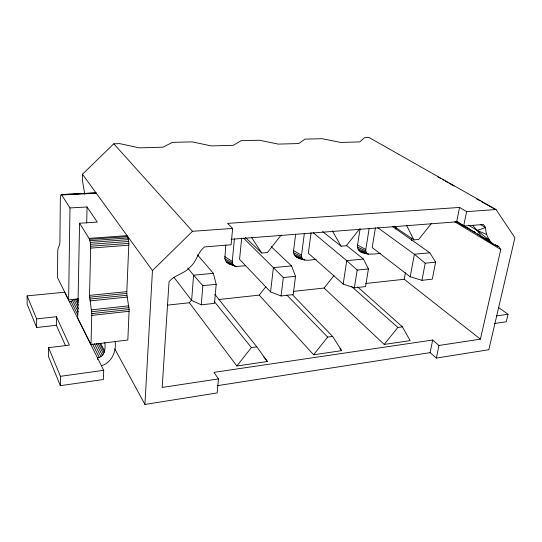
<?xml version="1.0" encoding="UTF-8"?>
<svg xmlns="http://www.w3.org/2000/svg" width="542" height="542" viewBox="0 0 542 542"><rect width="100%" height="100%" fill="white"/><g stroke="black" fill="none" stroke-linecap="round" stroke-linejoin="round"><path stroke-width="0.81" d="M316.122 259.239C311.867 259.516 301.081 263.019 301.521 255.187L304.326 233.555M79.566 223.223L77.723 318.032L91.015 344.61L127.837 340.01L129.152 309.523L126.936 295.255L126.814 291.637L128.861 243.365L128.461 239.618L127.106 235.662L89.078 238.378L79.566 223.223L97.262 222.098L87.059 206.983L69.972 207.932L61.449 194.564L60.799 195.154L60.338 198.853L59.911 241.597C60.304 245.133 57.364 247.918 57.743 251.447L57.513 277.646L68.624 299.855L78.427 298.866M27.1 295.878L36.639 318.886L56.429 316.731L69.41 345.105L48.577 347.679L48.536 356.677L60.345 385.674L103.393 379.508L103.698 370.322L64.647 292.226L27.1 295.878L27.154 304.184L36.653 327.503L56.354 325.275L65.535 345.694M56.354 325.275L56.429 316.731M60.345 385.674L60.453 376.317L48.577 347.679M68.624 299.855L69.972 207.932M217.681 385.613L430.118 352.632L436.364 358.072L488.816 349.726L514.9 237.742L496.052 209.537L369.149 137.553L364.556 137.661L359.732 141.916L340.674 142.431L322.056 138.705L304.963 139.125L298.737 143.555L278.297 144.104L259.435 140.236L241.095 140.683L233.277 145.317L211.305 145.906L192.2 141.882L172.478 142.363L162.837 147.207L139.152 147.844L119.823 143.65L113.793 143.799L82.479 174.239L82.357 180.079L84.728 194.09M86.693 223.026L87.059 206.983M91.015 344.61L91.781 313.608L89.525 295.37L90.697 246.244L90.304 242.423L89.078 238.378M97.397 359.461L97.445 357.822C104.83 357.022 105.636 348.364 104.816 342.551M380.43 253.29C373.79 254.34 356.629 256.251 357.537 245.113L360.118 228.609M368.641 254.205C366.5 253.785 365.416 251.454 365.803 249.435L369.143 228.643M115.134 341.264C116.523 351.399 111.848 362.388 101.632 365.735M495.192 244.544L498.735 246.542L500.781 249.503L480.402 339.17L438.966 345.457L432.672 340.024L213.948 372.368L218.473 378.905L217.146 392.957L144.924 404.447L152.458 270.546L82.479 174.239M197.41 254.794L213.365 273.324L216.19 284.32L214.503 303.351L201.265 304.821L191.638 300.451L193.575 275.2L187.789 268.073M201.265 304.821L202.837 285.668L193.575 275.2L213.365 273.324M245.675 265.749L235.987 266.461L228.331 263.507L226.692 262.335L224.828 258.764L225.797 245.025M496.052 209.537L466.615 211.644L459.555 207.437L227.572 223.392L232.647 228.419L231.102 244.774L204.524 246.915C197.667 252.206 196.699 261.678 189.93 267.24C184.138 273.961 174.565 274.902 169.036 281.718L162.18 387.449L218.473 378.905M234.659 266.02L232.762 264.15L232.261 261.386L234.408 238.859M241.671 238.06L239.564 259.327L270.566 291.914L281.061 295.959L293.202 294.611L295.539 276.305L291.549 265.898L271.278 246.732M270.566 291.914L273.385 267.626L243.622 238.189M281.061 295.959L283.303 277.545L273.385 267.626L291.549 265.898M304.78 260.106C300.099 258.839 292.49 257.179 293.595 250.648L295.661 234.137M311.067 232.755L308.351 253.229L343.181 284.062L354.366 287.822L365.545 286.582L368.431 268.947L363.472 259.076L346.311 245.282M343.181 284.062L346.738 260.661L313.215 232.728M354.366 287.822L357.171 270.085L346.738 260.661L363.472 259.076M375.423 227.843L372.191 247.565L410.206 276.813L421.954 280.316L432.286 279.171L435.626 262.165L429.847 252.775L392.53 226.529M395.768 229.009L396.053 227.369M480.402 339.17L404.23 279.279L405.436 272.68M411.297 240.519L411.751 238.046M410.206 276.813L414.386 254.239L377.727 227.674M421.954 280.316L425.226 263.216L414.386 254.239L429.847 252.775M430.118 352.632L432.672 340.024M498.735 246.542C490.225 244.51 485.625 235.851 485.585 227.579L483.437 224.476L463.634 226.068L456.642 221.82L459.555 207.437M436.364 358.072L438.966 345.457M463.634 226.068L466.615 211.644M498.457 307.456L508.03 314.279L506.235 321.812L494.69 323.466M95.101 193.467L95.866 192.877L96.286 193.25L61.822 194.944M167.498 305.139L189.361 302.754L191.401 300.139M281.156 235.018L267.409 252.552L261.759 253.039L245.363 237.471M218.927 299.523L259.218 295.119L265.926 286.582M236.868 365.979L251.386 347.578L256.806 346.833L267.416 361.514L236.868 365.979L189.361 302.754M359.522 229.022L346.304 245.743L341.135 246.19L322.619 231.59M293.364 291.393L324.109 288.032L334.048 275.471M313.601 354.759L327.646 337.097L332.625 336.413L341.684 350.654L313.601 354.759L259.218 295.119M431.303 223.595L418.641 239.496L413.892 239.903L393.675 226.177M384.224 344.434L397.821 327.463L402.408 326.833L410.131 340.64L384.224 344.434L324.109 288.032M152.458 270.546L192.518 231.298L232.647 228.419M69.41 301.758L71.036 301.399L73.854 299.679L78.482 308.716M60.453 376.317L103.698 370.322M496.452 315.884L508.03 314.279M91.794 315.397L129.145 311.277M91.645 311.711L129.023 307.66M365.687 283.486L404.23 279.279M91.781 313.608L129.152 309.523M91.395 309.841L128.759 305.83M89.681 299.048L126.936 295.255M89.925 300.912L127.194 297.077M89.525 295.37L126.814 291.637M89.545 297.165L126.808 293.398M202.837 285.668L216.19 284.32M283.303 277.545L295.539 276.305M357.171 270.085L368.431 268.947M425.226 263.216L435.626 262.165M90.717 248.114L128.854 245.201M231.129 239.293L456.642 221.82M90.555 244.306L128.725 241.461M90.697 246.244L128.861 243.365M90.304 242.423L128.461 239.618M89.538 239.354L127.621 236.61M89.958 240.736L128.088 237.958M61.449 194.564L95.866 192.877M61.104 194.639L95.46 192.952M360.152 251.59L367.537 253.785M363.655 252.301L367.551 253.527M358.831 250.485L366.649 253.046M228.331 263.507L235.987 266.461M296.67 257.328L303.567 259.679M295.194 256.19L302.585 258.913M357.91 248.961L366.04 252.023M294.143 254.625L301.88 257.857M226.692 262.335L233.561 265.234M486.56 234.456L477.102 230.384L468.464 225.187M357.469 247.132L365.748 250.79M225.492 260.722L232.762 264.15M293.601 252.735L301.521 256.59M357.537 245.113L365.803 249.435M224.828 258.764L232.315 262.836M472.461 230.892L457.59 222.003M473.904 231.705L475.354 232.518M490.225 241.739L455.93 221.312M437.936 176.922L440.863 178.582M442.326 179.416L443.79 180.249M445.253 181.082L447.448 182.329M448.911 183.155L454.033 186.069M476.56 198.86L480.11 200.872M481.533 201.678L491.479 207.329M492.895 208.135L495.029 209.341M293.595 250.648L301.521 255.187M480.497 224.625L485.585 227.579L477.102 230.384L472.773 225.499M457.712 221.888L459.128 222.735M467.604 227.83L469.013 228.683M473.959 231.651L475.375 232.504M496.608 245.269L498.023 246.122M454.684 221.773L500.781 249.503M493.396 244.252L479.833 235.594M224.734 256.61L232.261 261.386M477.333 233.819L478.579 234.706M351.25 286.203L397.821 327.463M357.659 286.921L402.408 326.833M286.779 294.997L327.646 337.097M292.301 294.57L332.625 336.413M339.942 348.824L341.684 350.654M113.793 143.799L192.518 231.298M214.3 301.528L251.386 347.578M214.869 294.333L256.806 346.833M263.744 356.907L267.416 361.514M173.874 277.206L191.638 300.451M251.691 237.633L261.759 253.039M332.307 230.811L341.135 246.19M114.782 348.879L144.924 404.447M77.31 298.554L78.475 300.79M100.649 343.391L104.538 350.864M76.679 299.272L78.231 302.267M99.593 343.472L104.254 352.463M75.257 299.177L78.353 305.187M98.095 343.499L103.515 354.014M96.212 343.357L102.377 355.41M72.547 300.695L78.299 312.016M94.403 343.723L100.92 356.555M406.48 225.16L413.892 239.903M71.036 301.399L77.804 314.834M92.472 343.946L99.24 357.381M36.639 318.886L36.653 327.503M489.236 240.14L481.716 236.929L477.102 230.384L489.236 240.14"/></g></svg>
